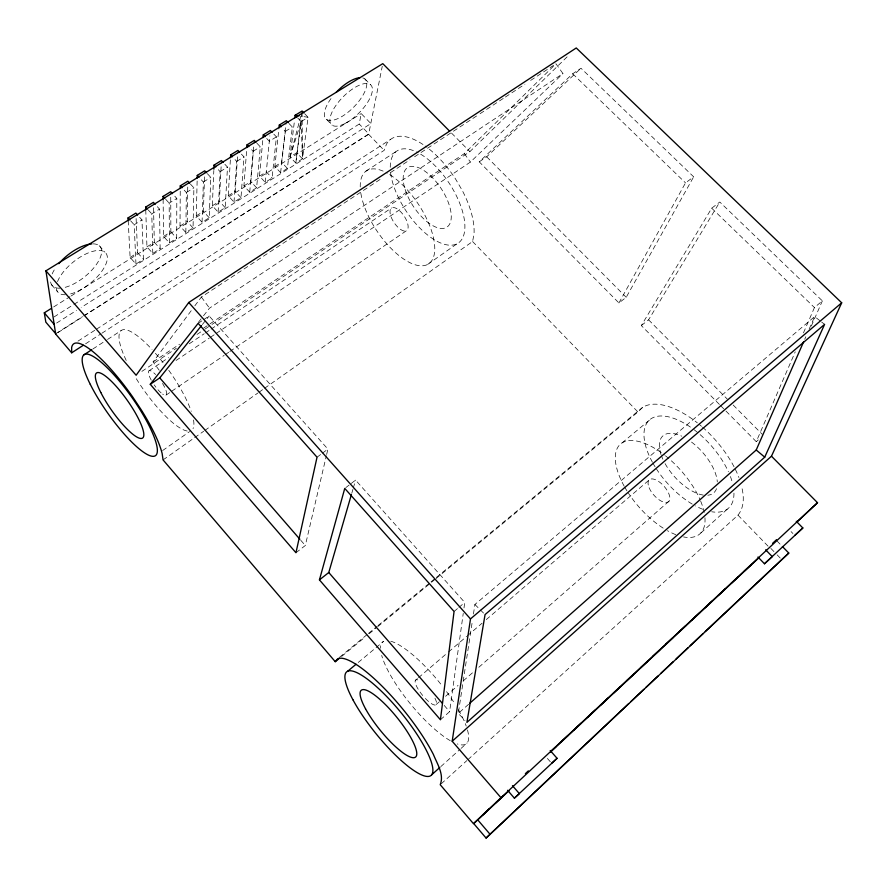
<?xml version="1.0" encoding="UTF-8"?>
<svg xmlns="http://www.w3.org/2000/svg" width="886" height="886" viewBox="0 0 886 886"><rect width="100%" height="100%" fill="white"/><g stroke="black" fill="none" stroke-linecap="round" stroke-linejoin="round"><path stroke-width="0.66" stroke-dasharray="4.43 3.32" d="M163.113 199.162L163.567 236.407L169.403 242.897L176.691 238.29L176.801 198.42L173.324 194.588M190.424 184.055L193.901 187.854L193.048 227.968L185.839 232.52L180.013 226.085L180.257 188.53M185.839 232.52L186.359 192.517L182.881 188.696M193.048 227.968L187.223 221.555L187.743 186.592M207.324 173.645L210.802 177.41L209.207 217.757L202.074 222.253L196.271 215.874L197.201 178.097M202.074 222.253L203.348 182.018L199.871 178.241M209.207 217.757L203.403 211.389L204.677 172.183M224.889 164.298L227.492 167.1L225.188 207.656L218.144 212.108L212.341 205.774L213.825 170.511M218.144 212.108L220.127 171.651L216.66 167.897M225.188 207.656L219.385 201.344L221.356 161.928M241.402 154.131L243.993 156.911L240.992 197.678L234.026 202.074L228.234 195.795L230.493 157.619M234.026 202.074L236.717 161.407L233.251 157.686M240.992 197.678L235.2 191.409L237.847 151.794M256.851 143.155L260.307 146.832L256.619 187.799L249.73 192.162L243.938 185.927L246.64 150.299M249.73 192.162L253.108 151.273L250.516 148.505M256.619 187.799L250.838 181.586L254.138 141.782M273.829 134.14L276.421 136.876L272.08 178.042L265.257 182.35L259.476 176.159L263.02 137.618M265.257 182.35L269.853 135.835M288.914 123.42L292.358 127.03L287.363 168.384L280.618 172.648L274.848 166.513L279.012 127.695M287.363 168.384L281.593 162.271L286.178 122.046M280.618 172.648L285.325 131.372L282.745 128.647M304.673 113.707L308.106 117.295L302.48 158.838L295.813 163.046L290.043 156.966L294.484 120.673M301.916 112.367L295.813 163.046L301.162 121.592L308.106 117.295L301.628 116.299M440.431 719.753L449.612 711.668L463.245 613.378M463.998 607.918L464.751 602.458L355.596 480.123L350.169 484.265M458.494 712.056L472.404 620.831M473.445 614.031L474.896 604.496L814.644 316.59L820.613 321.253M73.892 304.407L359.24 124.04L361.2 113.596L370.913 123.575L81.169 307.475M264.571 388.289L472.581 241.524L473.999 234.236A67.369 31.287 56.4 0 0 462.248 190.424L455.326 178.629A67.369 31.287 56.4 0 0 425.147 145.991M58 332.571L368.631 134.34L382.254 66.328M295.957 552.742L305.316 545.51L326.347 455.792M326.657 454.452L327.909 449.102L209.151 316.003L203.647 319.68M302.104 112.389L302.48 158.838L296.721 152.769L290.043 156.966L300.719 116.276M351.764 493.325L352.916 489.36M353.292 488.042L355.596 480.123M290.043 156.966L301.162 121.592L297.718 117.993M101.868 333.247L384.159 150.354L386.473 144.174A67.369 31.287 56.4 0 1 424.128 145.271M720.528 405.578L756.256 441.671L795.24 351.842M803.469 332.859L814.444 307.553L822.374 300.875L719.797 202.019L711.702 208.199L641.32 325.572L719.554 404.592M804.721 339.238L805.828 336.724M809.128 329.171L814.644 316.59M811.343 326.015L822.374 300.875M618.926 302.946L685.52 182.893L693.66 176.823L580.995 68.244L572.677 73.782L479.226 161.828L618.926 302.946L626.214 297.308L693.66 176.823M641.32 325.572L648.574 319.835L719.797 202.019M467.897 759.656L737.972 515.154C744.639 506.98 744.129 495.451 741.349 485.827M159.225 370.27L153.101 361.92L191.553 310.233M194.831 305.825L201.377 297.031L300.52 231.811M198.409 322.305L202.672 316.856M203.525 315.77L209.506 308.151L562.975 73.571L555.954 63.781L464.33 153.621L208.299 324.974M202.34 324.542L209.151 316.003M436.1 578.514L637.942 412.012L642.416 407.538A72.143 35.163 48.1 0 1 697.315 422.832M211.998 324.409L469.89 151.628L567.394 56.604M216.195 333.424L470.411 162.049L562.975 73.571M479.226 161.828L486.68 156.789L580.995 68.244M441.239 783.789L466.878 760.587M440.818 766.6L460.055 749.312M461.063 748.404L467.132 742.944M700.859 532.918L729.411 507.268M468.616 704.281L458.284 713.418L464.995 720.396M756.256 441.671L758.283 439.888M436.244 704.459L439.356 701.734M445.592 696.296L458.062 685.41M463.256 680.869L473.645 671.798M478.839 667.258L668.985 501.232M415.368 680.382L417.461 678.587M418.513 677.69L447.829 652.55M448.526 651.952L466.678 636.403M467.398 635.771L482.084 623.19M486.281 619.591L649.87 479.37M454.064 611.473L457.951 608.195M458.926 607.375L464.751 602.458M358.221 662.473L383.693 641.276A65.874 18.019 50.6 0 0 380.526 648.275M622.105 442.867L651.265 418.602M339.703 657.146L367.336 634.365M368.399 633.49L376.893 626.48M377.957 625.605L430.02 582.667M431.083 581.792L435.336 578.292M436.399 577.417L642.416 407.538M341.619 656.448L364.977 637.178M369.218 633.678L376.65 627.543M377.713 626.668L435.037 579.389M345.839 487.577L349.095 485.096M317.033 457.198L321.385 453.964M322.471 453.156L327.909 449.102M163.068 459.912L193.525 438.426M194.643 437.629L203.669 431.26M204.799 430.463L257.804 393.063M258.933 392.265L263.441 389.087M162.636 450.531L189.648 431.56M427.606 264.449L457.176 243.683M165.992 395.145L170.555 392.022M171.696 391.247L224.136 355.386M225.277 354.61L228.688 352.274M229.828 351.487L406.53 230.659A13.6 6.003 56.1 0 0 399.819 210.946A13.6 6.003 56.1 0 0 390.87 216.262A13.6 6.003 56.1 0 0 406.53 230.659M176.048 360.491L209.317 338.064M210.458 337.289L215.054 334.199M149.047 370.78L168.584 357.656M189.272 343.768L204.212 333.745M205.353 332.97L209.96 329.88M211.101 329.116L391.534 207.966M153.101 361.92L179.548 344.222M203.702 328.053L207.158 325.749M141.871 371.389L176.358 348.287M197.046 334.421L203.946 329.802M205.098 329.027L210.846 325.173M198.143 323.346L202.54 320.411M305.138 228.776L382.375 177.953M390.449 172.648L409.985 159.801M414.582 156.767L478.949 114.438M480.101 113.674L504.234 97.803M505.385 97.039L524.922 84.192M530.67 80.404L553.65 65.287M92.864 349.006L106.42 340.18M107.549 339.449L121.094 330.622M365.951 171.153L396.496 151.262M85.61 343.779L100.705 333.989M77.968 341.143L95.3 329.957M96.463 329.215L390.604 139.39M55.718 333.723L82.487 316.645M83.649 315.903L368.831 133.941L359.24 124.04M56.638 323.047L76.495 310.432M128.193 220.636L130.12 257.427L135.968 264.028L143.421 259.31L141.993 219.927L138.493 216.029M145.758 209.838L146.943 246.862L152.78 253.396L160.156 248.744L159.502 209.107L156.014 205.242M54.013 316.966L72.73 305.138M53.658 306.944L70.027 296.655M71.201 295.924L361.2 113.596M130.12 257.427L137.585 252.731L136.112 218.576M146.943 246.862L154.319 242.221L153.433 203.725M163.567 236.407L170.865 231.822L170.721 193.093M180.013 226.085L187.223 221.555M196.271 215.874L203.403 211.389M212.341 205.774L219.385 201.344M228.234 195.795L235.2 191.409M243.938 185.927L250.838 181.586M259.476 176.159L266.298 171.873L272.08 178.042M274.848 166.513L281.593 162.271M135.968 264.028L134.174 224.756L141.993 219.927M152.78 253.396L151.783 213.88L159.502 209.107M169.403 242.897L169.171 203.127L176.801 198.42M186.359 192.517L193.901 187.854M203.348 182.018L210.802 177.41M220.127 171.651L227.492 167.1M236.717 161.407L243.993 156.911M253.108 151.273L260.307 146.832M276.421 136.876L269.311 141.262L265.855 137.607M285.325 131.372L292.358 127.03M821.61 322.028L824.6 324.365M572.677 73.782L685.52 182.893M711.702 208.199L814.444 307.553M474.896 604.496L485.063 614.585M486.68 156.789L626.214 297.308M648.574 319.835L727.362 399.176M733.198 405.057L762.381 434.45M451.506 133.055L469.89 151.628M364.855 78.932L370.481 84.657M791.065 531.611L792.915 533.505M776.967 540.925L780.599 544.668M770.864 548.401L776.247 553.949M777.144 554.869L780.732 558.579M368.631 134.34L384.159 150.354M472.581 241.524L637.942 412.012M737.972 515.154L769.491 547.648M326.624 119.477L332.161 125.225M165.693 199.284L169.171 203.127M170.865 231.822L176.691 238.29M148.294 210.004L151.783 213.88M154.319 242.221L160.156 248.744M130.674 220.847L134.174 224.756M137.585 252.731L143.421 259.31M99.166 245.655L104.925 252.189M547.393 758.438L550.782 762.292M300.797 540.305L305.316 545.51M444.207 705.433L449.612 711.668M51.609 284.783L57.324 291.416M201.377 297.031L209.506 308.151M464.33 153.621L470.411 162.049M301.162 121.592L302.48 158.838M716.508 488.684A38.164 18.584 48.1 0 1 707.848 495.23M703.318 495.097A38.164 18.584 48.1 0 1 663.979 461.54M662.85 459.181A38.164 18.584 48.1 0 1 661.432 455.692M661.034 454.551A38.164 18.584 48.1 0 1 681.766 436.167M691.545 442.092A38.164 18.584 48.1 0 1 717.306 481.962M187.223 431.017A61.056 15.893 54.9 0 1 135.259 377.037M126.211 360.436A61.056 15.893 54.9 0 1 152.038 349.527M155.415 353.292A61.056 15.893 54.9 0 1 163.013 362.54M168.761 370.282A61.056 15.893 54.9 0 1 191.243 411.337M193.547 420.019A61.056 15.893 54.9 0 1 193.037 428.602M467.465 729.953A65.874 18.019 50.6 0 1 457.254 743.952M450.254 740.663A65.874 18.019 50.6 0 1 381.7 655.43M390.792 641.22A65.874 18.019 50.6 0 1 442.546 686.362M446.566 691.678A65.874 18.019 50.6 0 1 454.972 704.038M458.383 709.719A65.874 18.019 50.6 0 1 466.213 726.077M389.707 174.597A55.951 24.664 56.2 0 1 434.096 241.025A55.951 24.664 56.2 0 1 403.894 259.188A55.951 24.664 56.2 0 1 360.668 192.063M360.248 186.957A55.951 24.664 56.2 0 1 387.282 173.158M420.684 154.197A55.32 25.628 56.4 0 1 464.386 219.994A55.32 25.628 56.4 0 1 433.044 238.932A55.32 25.628 56.4 0 1 390.56 172.393M390.261 167.277A55.32 25.628 56.4 0 1 418.247 152.813M704.946 517.723A59.938 27.809 48.4 0 1 683.538 536.938M675.741 534.646A59.938 27.809 48.4 0 1 667.424 530.681M663.16 528.122A59.938 27.809 48.4 0 1 628.384 493.125M626.923 490.844A59.938 27.809 48.4 0 1 624.863 487.389M624.22 486.237A59.938 27.809 48.4 0 1 621.053 443.598A59.938 27.809 48.4 0 1 664.456 455.005M665.464 455.803A59.938 27.809 48.4 0 1 700.195 500.025M700.704 501.221A59.938 27.809 48.4 0 1 704.204 512.44M733.951 493.148A59.218 28.839 48.1 0 1 711.691 511.765M702.642 509.228A59.218 28.839 48.1 0 1 695.432 505.895M692.221 504.09A59.218 28.839 48.1 0 1 656.515 469.071M655.075 466.8A59.218 28.839 48.1 0 1 653.06 463.378M652.428 462.237A59.218 28.839 48.1 0 1 649.914 419.576A59.218 28.839 48.1 0 1 693.096 428.99M694.115 429.743A59.218 28.839 48.1 0 1 728.414 471.74M730.407 476.524A59.218 28.839 48.1 0 1 732.412 482.77M434.948 698.157A16.003 4.397 50.6 0 1 434.528 705.012A16.003 4.397 50.6 0 1 423.386 696.296M422.722 695.51A16.003 4.397 50.6 0 1 415.213 682.53A16.003 4.397 50.6 0 1 420.075 681.024M162.515 383.45A14.84 3.865 54.8 0 1 162.692 394.115M161.13 392.897A14.84 3.865 54.8 0 1 154.219 384.912M151.24 380.138A14.84 3.865 54.8 0 1 148.782 371.024A14.84 3.865 54.8 0 1 155.593 374.512M362.728 77.913A27.909 11.452 -45.3 0 1 358.254 102.045A27.909 11.452 -45.3 0 1 328.606 120.297A27.909 11.452 -45.3 0 1 332.604 96.452M57.535 281.626A30.932 13.6 -39 0 1 91.192 251.834A30.932 13.6 -39 0 1 104.925 266.243A30.932 13.6 -39 0 1 69.496 294.185M65.409 294.739A30.932 13.6 -39 0 1 56.471 285.447M93.196 243.86A30.888 13.755 -38.9 0 1 96.928 263.707A30.888 13.755 -38.9 0 1 63.847 287.651M59.739 288.183A30.888 13.755 -38.9 0 1 50.712 278.78M52.174 273.918A30.888 13.755 -38.9 0 1 55.873 267.45M699.519 424.604A72.143 35.163 48.1 0 1 701.502 426.288M702.487 427.141A72.143 35.163 48.1 0 1 734.106 466.9M735.314 469.292A72.143 35.163 48.1 0 1 738.924 477.543M405.112 189.438A35.65 16.513 56.4 0 0 446.478 227.392A35.65 16.513 56.4 0 0 430.087 175.384A35.65 16.513 56.4 0 0 405.112 189.438M649.106 487.699A14.575 6.745 48.4 0 0 667.944 502.063A14.575 6.745 48.4 0 0 659.837 482.316A14.575 6.745 48.4 0 0 649.106 487.699M345.064 123.475A27.953 11.319 -45.2 0 0 371.832 86.44A27.953 11.319 -45.2 0 0 336.558 104.548A27.953 11.319 -45.2 0 0 345.064 123.475"/><path stroke-width="1.33" d="M180.257 188.53L180.279 185.839L187.821 181.209L189.56 183.103M197.201 178.097L197.268 175.406L204.721 170.821L206.46 172.704M213.891 169.16L214.058 165.095L221.422 160.565L223.161 162.437M230.493 157.619L230.659 154.895L237.935 150.421L239.663 152.281M246.851 147.563L247.061 144.828L254.26 140.409L255.988 142.236M263.02 137.618L263.275 134.871L270.385 130.497L272.113 132.324M279.012 127.695L279.3 125.026L286.333 120.706L288.05 122.512M294.805 117.982L295.138 115.291L302.093 111.027L303.809 112.821M83.295 345.285L71.677 352.805L71.644 347.589A75.41 17.443 54.7 0 1 132.678 396.928L141.173 409.72A75.41 17.443 54.7 0 1 162.138 453.521L163.068 459.912L335.251 661.698L337.577 658.896A81.368 19.902 50.9 0 1 382.121 686.218A81.368 19.902 50.9 0 1 433.387 754.44C437.108 763.754 444.362 774.453 440.22 784.719L473.423 823.626L501 797.743L452.192 741.228L470.488 618.915L841.7 302.802L576.254 47.966L188.751 302.491L136.123 375.243L45.939 270.817L382.785 63.659L449.567 131.106M319.436 579.887L344.754 488.407L454.064 611.473L440.431 719.753L319.436 579.887L328.772 572.511L351.377 494.643M469.646 703.362L756.223 449.999L803.624 341.763M764.729 457.165L824.6 324.365L485.063 614.585L466.911 722.389L764.729 457.165L756.223 449.999M452.192 741.228L771.462 456.201L841.7 302.802M150.266 384.314L198.143 323.346L317.033 457.198L295.957 552.742L150.266 384.314L159.757 377.901L201.487 325.616M509.085 790.666L473.755 823.615L486.071 838.034L628.827 703.506M630.832 701.612L643.9 689.297M645.916 687.403L657.977 676.029M660.989 673.194L673.061 661.82M676.073 658.974L688.134 647.611M690.15 645.717L703.218 633.401M705.223 631.508L788.784 553.074L782.416 546.529M486.071 838.034L788.784 553.074M507.578 790.279L514.389 798.153L557.084 758.316L550.206 750.52M757.962 557.028L764.485 563.773L802.849 527.978L796.281 521.289M796.503 522.375L817.523 502.716L771.462 456.201M525.376 773.644L528.355 770.875M772.581 543.362L776.524 539.685M501 797.743L817.523 502.716M482.482 815.186L489.537 808.608M495.573 802.982L503.625 795.473M550.948 751.361L555.987 746.665M561.015 741.97L568.07 735.402M574.106 729.776L581.161 723.209M587.197 717.571L595.259 710.063M600.287 705.367L608.339 697.858M613.378 693.173L620.422 686.595M626.468 680.969L633.512 674.401M640.567 667.822L647.622 661.255M652.65 656.559L659.705 649.992M665.74 644.355L672.795 637.787M678.842 632.15L685.886 625.571M691.933 619.945L699.995 612.436M705.023 607.741L712.078 601.162M718.114 595.536L725.169 588.957M731.216 583.331L738.26 576.753M744.306 571.127L751.361 564.548M550.527 752.026L758.837 557.837M794.764 535.388L802.849 527.978M764.485 563.773L772.271 556.63L765.659 549.807M551.635 763.256L557.084 758.316M514.389 798.153L519.384 793.657L512.462 785.672M431.703 774.785L439.799 767.509M347.6 671.311L356.094 664.245M335.251 661.698L339.493 658.198M83.827 354.887L91.734 349.737M55.718 333.723L45.828 322.139L44.3 312.824L51.322 308.417M128.193 220.636L128.06 217.912L135.879 213.105L137.618 215.054M145.758 209.838L145.669 207.091L153.4 202.351L155.139 204.278M163.113 199.162L163.079 196.404L170.71 191.719L172.449 193.624M299.025 115.9L295.138 115.291L296.854 117.096M279.3 125.026L281.017 126.842M263.275 134.871L265.003 136.699M247.061 144.828L248.789 146.666M230.659 154.895L232.387 156.756M214.058 165.095L215.796 166.967M197.268 175.406L199.007 177.3M180.279 185.839L182.018 187.743M163.079 196.404L164.818 198.331M145.669 207.091L147.419 209.03M128.06 217.912L129.799 219.872M188.751 302.491L470.488 618.915M159.757 377.901L299.889 539.264M328.772 572.511L442.402 703.362M44.3 312.824L54.301 324.52M477.742 819.882L490.224 834.479M71.677 352.805L55.674 334.055L45.939 270.817M336.215 92.288A27.909 11.452 -45.3 0 1 359.926 77.702M58.808 263.685A30.888 13.755 -38.9 0 1 91.911 243.894M100.805 392.498A39.848 9.27 54.7 0 0 142.269 438.238A39.848 9.27 54.7 0 0 115.723 385.798A39.848 9.27 54.7 0 0 100.805 392.498M365.508 708.745A43.037 10.521 50.9 0 0 414.36 757.63A43.037 10.521 50.9 0 0 385.488 704.647A43.037 10.521 50.9 0 0 365.508 708.745M90.294 384.369A61.832 14.397 54.7 0 0 154.762 456.057A61.832 14.397 54.7 0 0 114.261 375.155A61.832 14.397 54.7 0 0 90.294 384.369M352.938 699.774A66.782 16.336 50.9 0 0 428.857 776.38A66.782 16.336 50.9 0 0 384.978 694.757A66.782 16.336 50.9 0 0 352.938 699.774"/></g></svg>
